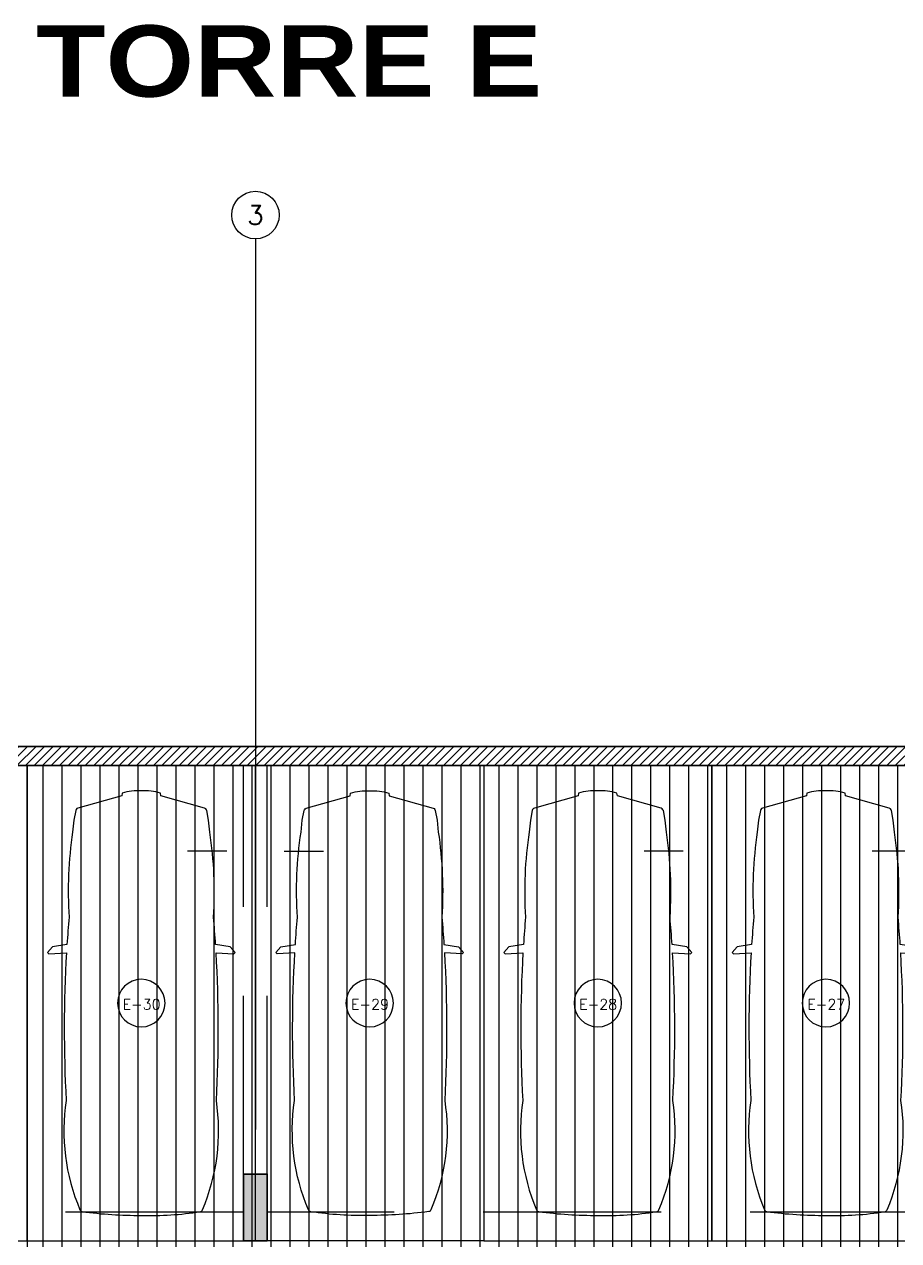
# Model space of a CAD drawing. Extents: x 226317 to 226469, y 8188101 to 8188260.
# Drawn here: x 226357.07 to 226366.28, y 8188162.91 to 8188175.71 of the extents above; entities that cross this region are included whole.
import ezdxf
from ezdxf.enums import TextEntityAlignment as Align

# ---------------------------------------------------------------- set-up
doc = ezdxf.new("R2010")
doc.units = 0
doc.header["$LTSCALE"] = 15
for name, pattern in [('HIDDEN2', [0.1875, 0.125, -0.0625]), ('PHANTOM', [2.5, 1.25, -0.25, 0.25, -0.25, 0.25, -0.25]), ('PHANTOM2', [1.25, 0.625, -0.125, 0.125, -0.125, 0.125, -0.125])]:
    doc.linetypes.add(name, pattern=pattern)
doc.layers.get('0').update_dxf_attribs({"color": 250})
for name, color, linetype in [('A-EJES', 250, 'PHANTOM'), ('A-ESTRUCTURA-HATCH', 250, 'Continuous'), ('A-ESTRUCTURA-MUROS', 252, 'Continuous'), ('A-ESTRUCTURA-VIGAS', 250, 'HIDDEN2'), ('A-HATCH', 250, 'Continuous'), ('A-LINEAS', 250, 'Continuous'), ('A-MOBILIARIO', 250, 'Continuous'), ('A-NUMERO ESTAC', 250, 'Continuous'), ('A-TEXTO-INDICACIONES', 250, 'Continuous'), ('L11 Borde Laminas y Ejes', 150, 'Continuous')]:
    doc.layers.add(name, color=color, linetype=linetype)
doc.layers.add('A-ESTRUCTURA-PLACAS', color=252, linetype='Continuous', lineweight=35)
doc.layers.add('A-MUROS', color=252, linetype='Continuous', lineweight=30)
doc.styles.add('R160-75', font='ariblk.ttf', dxfattribs={"height": 0.6})
doc.styles.add('ROMANS', font='romans.shx', dxfattribs={"width": 0.8})

# ---------------------------------------------------------------- blocks, each defined once
blk = doc.blocks.new('*U78')
at = {"ltscale": 0.5}
blk.add_line((2.1, 4.097), (1.687, 4.097), dxfattribs=at)
blk.add_lwpolyline([(0, 0), (2.4, 0), (2.4, 5), (0, 5)], close=True, dxfattribs=at)
blk.add_lwpolyline([(1.988, 3.029), (2.175, 3.018), (2.189, 3.033), (2.136, 3.092), (1.982, 3.115, 0.005253), (1.961, 3.403, 0.053235), (1.923, 4.298), (1.91, 4.424), (1.891, 4.525), (1.886, 4.535, 0.218656), (1.867, 4.551), (1.406, 4.68), (1.402, 4.708, 0.091554), (1.2, 4.734, 0.09162), (0.998, 4.709), (0.994, 4.682), (0.533, 4.552, 0.218656), (0.514, 4.536), (0.509, 4.527), (0.49, 4.425), (0.477, 4.3, 0.053235), (0.439, 3.404, 0.005253), (0.418, 3.116), (0.264, 3.093), (0.211, 3.034), (0.225, 3.019), (0.412, 3.03, 0.028265), (0.41, 1.476, 0.139924), (0.555, 0.325, 0.272148), (0.579, 0.306, 0.035353), (1.2, 0.266, 0.045639), (1.819, 0.305, 0.272148), (1.843, 0.324, 0.139889), (1.99, 1.475, 0.028265)], format="xyb", close=True, dxfattribs=at)
blk = doc.blocks.new('*U79')
at = {"ltscale": 0.5}
blk.add_line((2.102, 4.097), (1.69, 4.097), dxfattribs=at)
blk.add_lwpolyline([(0, 0), (2.405, 0), (2.405, 5), (0, 5)], close=True, dxfattribs=at)
blk.add_lwpolyline([(1.99, 3.029), (2.177, 3.018), (2.191, 3.033), (2.138, 3.092), (1.985, 3.115, 0.005253), (1.963, 3.403, 0.053235), (1.925, 4.298), (1.912, 4.424), (1.893, 4.525), (1.889, 4.535, 0.218656), (1.87, 4.551), (1.408, 4.68), (1.405, 4.708, 0.091554), (1.203, 4.734, 0.09162), (1, 4.709), (0.997, 4.682), (0.535, 4.552, 0.218656), (0.516, 4.536), (0.512, 4.527), (0.493, 4.425), (0.48, 4.3, 0.053235), (0.442, 3.404, 0.005253), (0.42, 3.116), (0.267, 3.093), (0.214, 3.034), (0.228, 3.019), (0.415, 3.03, 0.028265), (0.412, 1.476, 0.139924), (0.557, 0.325, 0.272148), (0.581, 0.306, 0.035353), (1.203, 0.266, 0.045639), (1.822, 0.305, 0.272148), (1.846, 0.324, 0.139889), (1.993, 1.475, 0.028265)], format="xyb", close=True, dxfattribs=at)
blk = doc.blocks.new('EST P2')
at = {"layer": 'A-ESTRUCTURA-HATCH'}
h = blk.add_hatch(dxfattribs=at)
h.set_pattern_fill('ANSI31', color=256, scale=0.02)
h.set_pattern_definition([(45, (-226392.07709, -8188163.05961), (-0.04490128060535, 0.04490128060535), [])])
h.paths.add_polyline_path([(-3.61, 5.05), (-3.61, 4.85), (-44.785, 4.85), (-44.785, -0.15), (-46.99, -0.15), (-46.99, -11.15), (-3.61, -11.15), (-3.61, -11.4), (-47.24, -11.4), (-47.24, 0.15), (-45.035, 0.15), (-45.035, 5.05)])
h.paths.add_polyline_path([(5.876, 4.85), (5.876, 5.05), (35.53, 5.05), (35.53, 4.85)])
h.paths.add_polyline_path([(35.58, -11.15), (71.88, -11.15), (71.88, -11.4), (35.58, -11.4)])
h.paths.add_polyline_path([(-3.56, -11.15), (35.53, -11.15), (35.53, -11.4), (-3.56, -11.4)])
edge = h.paths.add_edge_path()
edge.add_arc((63.301, -0.15), 9.7, 360, 180)
edge.add_line((53.601, -0.15), (53.801, -0.15))
edge.add_arc((63.301, -0.15), 9.5, 360, 180, ccw=False)
edge.add_line((72.801, -0.15), (73.001, -0.15))
h.paths.add_polyline_path([(47.915, 5.05), (35.58, 5.05), (35.58, 4.85), (47.915, 4.85)])
edge = h.paths.add_edge_path()
edge.add_arc((63.301, -0.15), 3.3, 0.0011, 49.9945)
edge.add_line((65.422, 2.378), (65.422, -0.15))
edge.add_line((65.422, -0.15), (65.272, -0.15))
edge.add_line((65.272, -0.15), (65.272, 2.496))
edge.add_arc((63.301, -0.15), 3.3, 53.3155, 179.9999)
edge.add_line((60.001, -0.15), (59.801, -0.15))
edge.add_arc((63.301, -0.15), 3.5, 0.001, 179.9999, ccw=False)
edge.add_line((66.801, -0.15), (66.601, -0.15))
edge.add_line((66.601, -0.15), (66.601, -0.15))
h.paths.add_polyline_path([(51.865, 4.85), (53.376, 4.85), (53.376, 5.05), (51.865, 5.05)])
h = blk.add_hatch(color=256, dxfattribs=at)
h.dxf.hatch_style = 1
h.paths.add_polyline_path([(1.925, -0.151), (-0.175, -0.151), (-0.175, 4.85), (-3.56, 4.85), (-3.56, 5.05), (3.775, 5.05), (3.775, 3.2), (3.625, 3.2), (3.625, 4.85), (-0.025, 4.85), (-0.025, 2.2), (3.775, 2.2), (3.775, 2.05), (-0.025, 2.05), (-0.025, 0), (1.925, 0)])
h.paths.add_polyline_path([(51.865, 5.05), (47.915, 5.05), (47.915, -0.15), (50.25, -0.15), (50.25, 0), (48.065, 0), (48.065, 2.05), (50.015, 2.05), (50.015, 2.2), (48.065, 2.2), (48.065, 4.85), (51.715, 4.85), (51.715, 1.9), (51.865, 1.9)])
h.paths.add_polyline_path([(71.63, -6.15), (71.88, -6.15), (71.88, -6.85), (71.63, -6.85)])
h.paths.add_polyline_path([(64.42, -6.15), (64.67, -6.15), (64.67, -6.85), (64.42, -6.85)])
h.paths.add_polyline_path([(57.21, -6.15), (57.46, -6.15), (57.46, -6.85), (57.21, -6.85)])
h.paths.add_polyline_path([(50, -6.15), (50.25, -6.15), (50.25, -6.85), (50, -6.85)])
h.paths.add_polyline_path([(42.79, -6.15), (43.04, -6.15), (43.04, -6.85), (42.79, -6.85)])
h.paths.add_polyline_path([(42.79, 0.55), (43.04, 0.55), (43.04, -0.15), (42.79, -0.15)])
h.paths.add_polyline_path([(35.58, -6.15), (35.83, -6.15), (35.83, -6.85), (35.58, -6.85)])
h.paths.add_polyline_path([(35.58, 0.55), (35.83, 0.55), (35.83, -0.15), (35.58, -0.15)])
h.paths.add_polyline_path([(35.28, -6.15), (35.53, -6.15), (35.53, -6.85), (35.28, -6.85)])
h.paths.add_polyline_path([(35.28, 0.55), (35.53, 0.55), (35.53, -0.15), (35.28, -0.15)])
h.paths.add_polyline_path([(30.28, -6.15), (30.53, -6.15), (30.53, -6.85), (30.28, -6.85)])
h.paths.add_polyline_path([(30.28, 0.55), (30.53, 0.55), (30.53, -0.15), (30.28, -0.15)])
h.paths.add_polyline_path([(23.07, -6.15), (23.32, -6.15), (23.32, -6.85), (23.07, -6.85)])
h.paths.add_polyline_path([(23.07, 0.55), (23.32, 0.55), (23.32, -0.15), (23.07, -0.15)])
h.paths.add_polyline_path([(18.07, -6.15), (18.32, -6.15), (18.32, -6.85), (18.07, -6.85)])
h.paths.add_polyline_path([(18.07, 0.55), (18.32, 0.55), (18.32, -0.15), (18.07, -0.15)])
h.paths.add_polyline_path([(10.86, -6.15), (11.11, -6.15), (11.11, -6.85), (10.86, -6.85)])
h.paths.add_polyline_path([(10.86, 0.55), (11.11, 0.55), (11.11, -0.15), (10.86, -0.15)])
h.paths.add_polyline_path([(3.65, -6.15), (3.9, -6.15), (3.9, -6.85), (3.65, -6.85)])
h.paths.add_polyline_path([(3.626, 0.55), (3.9, 0.55), (3.9, -0.15), (3.626, -0.15)])
h.paths.add_polyline_path([(-3.56, -6.15), (-3.31, -6.15), (-3.31, -6.85), (-3.56, -6.85)])
h.paths.add_polyline_path([(-3.56, 0.55), (-3.31, 0.55), (-3.31, -0.15), (-3.56, -0.15)])
h.paths.add_polyline_path([(-3.86, -6.15), (-3.61, -6.15), (-3.61, -6.85), (-3.86, -6.85)])
h.paths.add_polyline_path([(-3.86, 0.55), (-3.61, 0.55), (-3.61, -0.15), (-3.86, -0.15)])
h.paths.add_polyline_path([(-11.07, -6.15), (-10.82, -6.15), (-10.82, -6.85), (-11.07, -6.85)])
h.paths.add_polyline_path([(-11.07, 0.55), (-10.82, 0.55), (-10.82, -0.15), (-11.07, -0.15)])
h.paths.add_polyline_path([(-18.28, -6.15), (-18.03, -6.15), (-18.03, -6.85), (-18.28, -6.85)])
h.paths.add_polyline_path([(-18.28, 0.55), (-18.03, 0.55), (-18.03, -0.15), (-18.28, -0.15)])
h.paths.add_polyline_path([(-25.49, -6.15), (-25.24, -6.15), (-25.24, -6.85), (-25.49, -6.85)])
h.paths.add_polyline_path([(-25.49, 0.55), (-25.24, 0.55), (-25.24, -0.15), (-25.49, -0.15)])
h.paths.add_polyline_path([(-32.7, -6.15), (-32.45, -6.15), (-32.45, -6.85), (-32.7, -6.85)])
h.paths.add_polyline_path([(-32.7, 0.55), (-32.45, 0.55), (-32.45, -0.15), (-32.7, -0.15)])
h.paths.add_polyline_path([(-39.91, -6.15), (-39.66, -6.15), (-39.66, -6.85), (-39.91, -6.85)])
h.paths.add_polyline_path([(-39.91, 0.55), (-39.66, 0.55), (-39.66, -0.15), (-39.91, -0.15)])
at = {"layer": 'A-ESTRUCTURA-MUROS'}
blk.add_lwpolyline([(-3.61, 5.05), (-3.61, 4.85), (-44.785, 4.85), (-44.785, -0.15), (-46.99, -0.15), (-46.99, -11.15), (-3.61, -11.15), (-3.61, -11.4), (-47.24, -11.4), (-47.24, 0.15), (-45.035, 0.15), (-45.035, 5.05)], close=True, dxfattribs=at)
at = {"layer": 'A-ESTRUCTURA-PLACAS'}
blk.add_lwpolyline([(-32.7, 0.55), (-32.45, 0.55), (-32.45, -0.15), (-32.7, -0.15)], close=True, dxfattribs=at)
at = {"layer": 'A-ESTRUCTURA-VIGAS'}
for points in [[(-32.7, 0.55), (-32.7, 4.85)], [(-32.45, 0.55), (-32.45, 4.85)], [(-32.7, 0.15), (-39.66, 0.15)], [(-25.49, 0.15), (-32.45, 0.15)]]:
    blk.add_lwpolyline(points, dxfattribs=at)
blk = doc.blocks.new('EJES 1P')
at = {"layer": 'A-EJES', "linetype": 'PHANTOM2'}
blk.add_lwpolyline([(12.434, 5.345), (12.434, -4.158)], dxfattribs=at)
at = {"layer": 'A-EJES', "linetype": 'Continuous'}
blk.add_circle((12.434, 5.592), 0.25, dxfattribs=at)
at = {"layer": 'A-EJES', "linetype": 'Continuous', "style": 'ROMANS'}
blk.add_text('3', height=0.2, dxfattribs=at).set_placement((12.434, 5.592), align=Align.MIDDLE_CENTER)
blk = doc.blocks.new('EJE')
at = {"linetype": 'Continuous'}
blk.add_circle((0, 0), 0.5, dxfattribs=at)
at = {"layer": 'A-TEXTO-INDICACIONES', "style": 'ROMANS'}
blk.add_attdef('EJE', text='', height=0.22, rotation=0, dxfattribs=at).set_placement((0.007, 0.028), align=Align.MIDDLE_CENTER)

msp = doc.modelspace()

# ---------------------------------------------------------------- hatches: boundary and pattern name
at = {"layer": 'A-HATCH'}
h = msp.add_hatch(dxfattribs=at)
h.set_pattern_fill('_USER', color=256, scale=0.2, angle=90, pattern_type=0)
h.set_pattern_definition([(90, (226388.4671, 8188159.90955), (-0.2, 1e-17), [])])
h.paths.add_polyline_path([(226357.0971, 8188167.9096), (226357.0971, 8188151.9096), (226388.2171, 8188151.9096), (226388.2171, 8188167.9096)])

# ---------------------------------------------------------------- linework, layer by layer
at = {"layer": 'A-LINEAS'}
msp.add_lwpolyline([(226357.0971, 8188167.9096), (226357.0971, 8188151.9096), (226388.2171, 8188151.9096), (226388.2171, 8188167.9096)], close=True, dxfattribs=at)
at = {"layer": 'A-MUROS'}
for p, q in [((226368.7027, 8188168.1096, 0), (226345.8027, 8188168.1096)), ((226347.2921, 8188167.9096), (226391.9021, 8188167.9096))]:
    msp.add_line(p, q, dxfattribs=at)
msp.add_lwpolyline([(226359.3771, 8188162.9096), (226359.6271, 8188162.9096), (226359.6271, 8188163.6096), (226359.3771, 8188163.6096)], close=True, dxfattribs=at)

# ---------------------------------------------------------------- block references
for name, p in [('EJES 1P', (226347.0678, 8188168.1096)), ('EST P2', (226392.0771, 8188163.0596))]:
    msp.add_blockref(name, p)
at = {"layer": 'A-MOBILIARIO', "rotation": 7.056432374225115e-07}
for name, p in [('*U78', (226354.6971, 8188162.9096)), ('*U79', (226357.0971, 8188162.9096)), ('*U78', (226361.9071, 8188162.9096)), ('*U79', (226364.3071, 8188162.9096))]:
    msp.add_blockref(name, p, dxfattribs=at)
at = {"layer": 'A-MOBILIARIO', "xscale": -1, "rotation": 359.9999992943568}
msp.add_blockref('*U79', (226361.9071, 8188162.9096), dxfattribs=at)
at = {"layer": 'A-NUMERO ESTAC'}
ref = msp.add_blockref('EJE', (226358.2996, 8188165.4098), dxfattribs=dict(at, xscale=-0.5, yscale=0.5, zscale=0.5, rotation=180))
ref.add_attrib('EJE', 'E-30', dxfattribs={"layer": 'A-TEXTO-INDICACIONES', "height": 0.11, "rotation": 360, "style": 'ROMANS'}).set_placement((226358.303, 8188165.396), align=Align.MIDDLE_CENTER)
ref = msp.add_blockref('EJE', (226360.7046, 8188165.4098), dxfattribs=dict(at, xscale=-0.5, yscale=0.5, zscale=0.5, rotation=180))
ref.add_attrib('EJE', 'E-29', dxfattribs={"layer": 'A-TEXTO-INDICACIONES', "height": 0.11, "rotation": 360, "style": 'ROMANS'}).set_placement((226360.708, 8188165.396), align=Align.MIDDLE_CENTER)
ref = msp.add_blockref('EJE', (226363.1071, 8188165.4098), dxfattribs=dict(at, xscale=-0.5, yscale=0.5, zscale=0.5, rotation=180))
ref.add_attrib('EJE', 'E-28', dxfattribs={"layer": 'A-TEXTO-INDICACIONES', "height": 0.11, "rotation": 360, "style": 'ROMANS'}).set_placement((226363.1105, 8188165.396), align=Align.MIDDLE_CENTER)
ref = msp.add_blockref('EJE', (226365.5096, 8188165.4098), dxfattribs=dict(at, xscale=-0.5, yscale=0.5, zscale=0.5, rotation=180))
ref.add_attrib('EJE', 'E-27', dxfattribs={"layer": 'A-TEXTO-INDICACIONES', "height": 0.11, "rotation": 360, "style": 'ROMANS'}).set_placement((226365.513, 8188165.396), align=Align.MIDDLE_CENTER)

# ---------------------------------------------------------------- texts
at = {"layer": 'L11 Borde Laminas y Ejes', "style": 'R160-75'}
msp.add_text('ETAPA VI - TORRE E', height=0.75, dxfattribs=at).set_placement((226356.5576, 8188174.9477), align=Align.CENTER)

doc.saveas('drawing.dxf')
